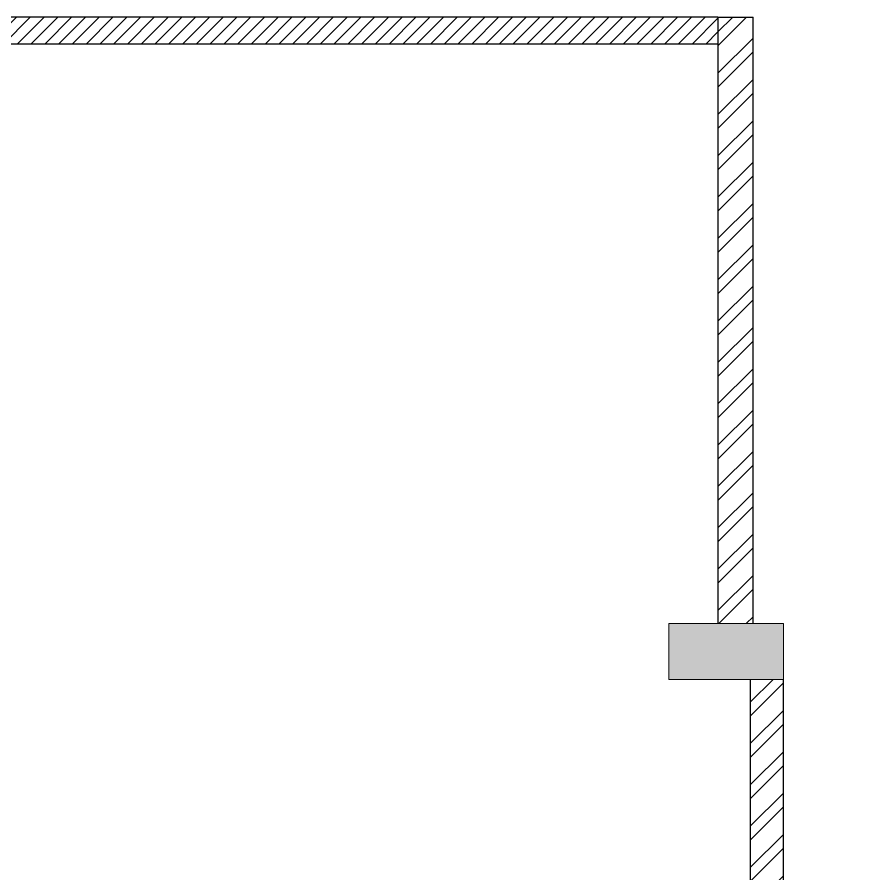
# Model space of a CAD drawing. Header units: feet. Extents: x 10117427 to 10126665, y -5945128 to -5920170.
# Drawn here: x 10121916 to 10125556, y -5923852 to -5920192 of the extents above; entities that cross this region are included whole.
import ezdxf

# ---------------------------------------------------------------- set-up
doc = ezdxf.new("R2010")
doc.units = ezdxf.units.FT
doc.header["$LTSCALE"] = 33
doc.header["$MEASUREMENT"] = 0
for name, color, linetype, lineweight in [('A-COL', 243, 'Continuous', 9), ('column hatch', 5, 'Continuous', 0), ('LENS-DIM', 252, 'Continuous', 5), ('LN-HATCH', 251, 'Continuous', 0)]:
    doc.layers.add(name, color=color, linetype=linetype, lineweight=lineweight)
doc.layers.add('A-WALL', color=1, linetype='Continuous')

# ---------------------------------------------------------------- blocks, each defined once
blk = doc.blocks.new('A$C4f7093e4')
at = {"layer": 'column hatch'}
h = blk.add_hatch(color=8, dxfattribs=at)
h.dxf.hatch_style = 1
h.paths.add_polyline_path([(2229.1, 3667.6), (2229.1, 3906.6), (1739.1, 3906.6), (1739.1, 3667.6)])
at = {"layer": 'LN-HATCH'}
h = blk.add_hatch(dxfattribs=at)
h.set_pattern_fill('ANSI31', color=256, scale=333, angle=180)
h.set_pattern_definition([(225, (-10293395.193, 5275944.316), (29.43331977, -29.43331977), [])])
h.paths.add_polyline_path([(-5099.9, 6382.6), (1949.1, 6382.6), (1949.1, 6497.6), (-5214.9, 6497.6), (-5214.9, 3906.6), (-5099.9, 3906.6)])
h.paths.add_polyline_path([(-5214.9, -1970.4), (-5099.9, -1970.4), (-5099.9, 3667.6), (-5214.9, 3667.6)])
h.paths.add_polyline_path([(-5214.9, -8093.4), (-5099.9, -8093.4), (-5099.9, -2432.4), (-5214.9, -2432.4)])
h = blk.add_hatch(dxfattribs=at)
h.set_pattern_fill('ANSI32', color=256, scale=333, angle=180)
h.set_pattern_definition([(225, (-10293395.19, 5275944.32), (88.2999593, -88.2999593), []), (225, (-10293454.06, 5275944.32), (88.2999593, -88.2999593), [])])
h.paths.add_polyline_path([(2229.1, -1970.4), (2229.1, 3667.6), (2087.1, 3667.6), (2087.1, -1970.4)])
h.paths.add_polyline_path([(2229.1, -8088.4), (2229.1, -2432.4), (2088.1, -2432.4), (2088.1, -8088.4)])
h.paths.add_polyline_path([(1896.1, -8583.4), (1896.1, -8311.4), (1560.1, -8311.4), (1560.1, -8583.4)])
h.paths.add_polyline_path([(2594.1, -8583.4), (2594.1, -8311.4), (2229.1, -8311.4), (2229.1, -8583.4)])
h.paths.add_polyline_path([(-4658.9, -8583.4), (-4658.9, -8323.4), (-5099.9, -8323.4), (-5099.9, -8583.4)])
h.paths.add_polyline_path([(2099.1, 6497.6), (1949.1, 6497.6), (1949.1, 3906.6), (2099.1, 3906.6)])
at = {"layer": 'A-COL'}
blk.add_lwpolyline([(1739.1, 3906.6), (1739.1, 3667.6), (2229.1, 3667.6), (2229.1, 3906.6)], close=True, dxfattribs=at)
at = {"layer": 'A-WALL'}
for p, q in [((1949.1, 6497.6), (-5214.9, 6497.6)), ((1949.1, 6497.6), (1949.1, 3906.6)), ((1949.1, 6497.6), (2099.1, 6497.6)), ((2099.1, 3906.6), (2099.1, 6497.6)), ((1949.1, 6382.6), (-5099.9, 6382.6)), ((2087.1, 3667.6), (2087.1, -1970.4)), ((2229.1, -1970.4), (2229.1, 3667.6))]:
    blk.add_line(p, q, dxfattribs=at)
blk = doc.blocks.new('A$C5104be99')
at = {"layer": 'LENS-DIM', "color": 2}
blk.add_blockref('A$C4f7093e4', (3056.2, 3237.2), dxfattribs=at)

msp = doc.modelspace()

# ---------------------------------------------------------------- block references
at = {"layer": 'LENS-DIM', "color": 2}
msp.add_blockref('A$C5104be99', (10119905.7, -5929926.6), dxfattribs=at)

doc.saveas('drawing.dxf')
